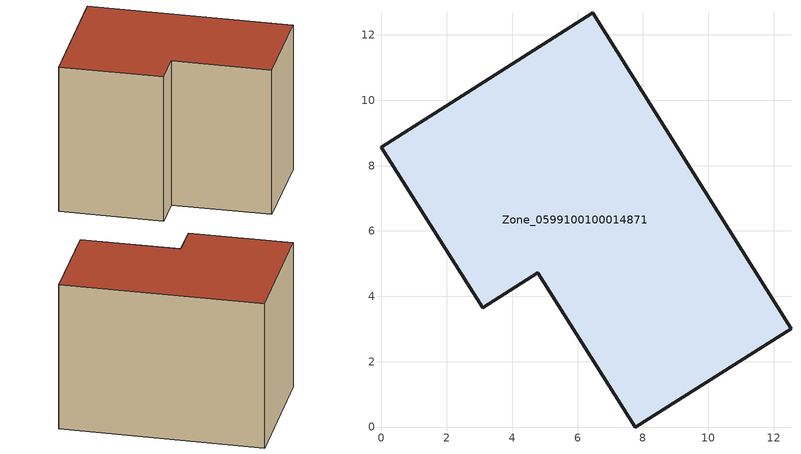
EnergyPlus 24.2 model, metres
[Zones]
Zone_0599100100014871
 floor ground (C_G): 0,8.57 6.46,12.67 12.53,3 7.76,0 4.79,4.71 3.1,3.64 z0
 wall outside (C_F): 6.46,12.67 0,8.57 3.1,3.64 4.79,4.71 7.76,0 12.53,3 6.46,12.67 z0:8.7
 roof outside (C_R): 12.53,3 6.46,12.67 0,8.57 3.1,3.64 4.79,4.71 7.76,0 z8.7
[BUILDING]
Pand.0599100100014871: North Axis=0; Terrain=City; Loads Convergence Tolerance Value=0.04; Temperature Convergence Tolerance Value=0.4; Solar Distribution=FullExterior; Maximum Number of Warmup Days=25; Minimum Number of Warmup Days=1
[Site:Location]
Rotterdam.The.Hague.AP_ZH_NLD Design_Conditions: Latitude=51.96; Longitude=4.45; Time Zone=1; Elevation=-4.5
[SITE:GROUNDTEMPERATURE:BUILDINGSURFACE]
18, 18, 18, 18, 18, 18, 18, 18, 18, 18, 18, 18
[MATERIAL] Thermal Absorptance=0.9; Solar Absorptance=0.7; Visible Absorptance=0.7
Name | Roughness | Thickness | Conductivity | Density | Specific Heat
G.TC.2015-2018 | MediumSmooth | 0.15 | 0.0428571 | 540 | 1210
F.TC.2015-2018 | Rough | 0.3 | 0.0666667 | 1920 | 840
R.TC.2015-2018 | MediumRough | 0.2 | 0.0333333 | 1500 | 1000
[CONSTRUCTION]
C_G: G.TC.2015-2018
C_F: F.TC.2015-2018
C_R: R.TC.2015-2018
[ZONE]
Zone_0599100100014871: Type=1; Multiplier=1; Ceiling Height=Autocalculate; Volume=Autocalculate; Floor Area=autocalculate; Part of Total Floor Area=Yes
[ZONEINFILTRATION:DESIGNFLOWRATE]
Infil_Zone_0599100100014871: Zone or ZoneList or Space or SpaceList=Zone_0599100100014871; Schedule=AlwaysOn; Design Flow Rate Calculation Method=Flow/Area; Flow Rate per Floor Area=0.0015; Constant Term Coefficient=1; Temperature Term Coefficient=0; Velocity Term Coefficient=0; Velocity Squared Term Coefficient=0
[HVACTEMPLATE:ZONE:IDEALLOADSAIRSYSTEM]
Zone_0599100100014871: Maximum Heating Supply Air Temperature=50; Minimum Cooling Supply Air Temperature=13; Maximum Heating Supply Air Humidity Ratio=0.0156; Minimum Cooling Supply Air Humidity Ratio=0.0077; Heating Limit=NoLimit; Cooling Limit=NoLimit; Dehumidification Control Type=ConstantSensibleHeatRatio; Cooling Sensible Heat Ratio=0.7; Dehumidification Setpoint=60; Humidification Control Type=None; Humidification Setpoint=30; Outdoor Air Method=None; Outdoor Air Flow Rate per Person=0.00944; Outdoor Air Flow Rate per Zone Floor Area=0; Outdoor Air Flow Rate per Zone=0; Demand Controlled Ventilation Type=None; Outdoor Air Economizer Type=NoEconomizer; Heat Recovery Type=None; Sensible Heat Recovery Effectiveness=0.7; Latent Heat Recovery Effectiveness=0.65
[ZONECONTROL:THERMOSTAT]
ThermostatControl_Zone_0599100100014871: Zone or ZoneList=Zone_0599100100014871; Control Type Schedule=DualSetpointControlType; Control 1=Thermostat_Zone_0599100100014871; Temperature Difference Between Cutout And Setpoint=0
[THERMOSTATSETPOINT:DUALSETPOINT]
Thermostat_Zone_0599100100014871: Heating Setpoint Temperature Schedule=HeatingSetpoint_Zone_0599100100014871; Cooling Setpoint Temperature Schedule=CoolingSetpoint_Zone_0599100100014871
[SCHEDULE:COMPACT]
HeatingSetpoint_Zone_0599100100014871: Through: 12/31, For: AllDays, Until: 24:00, 21
CoolingSetpoint_Zone_0599100100014871: Through: 12/31, For: AllDays, Until: 24:00, 24
DualSetpointControlType: Through: 12/31, For: AllDays, Until: 24:00, 4
AlwaysOn: Through: 12/31, For: AllDays, Until: 24:00, 1
